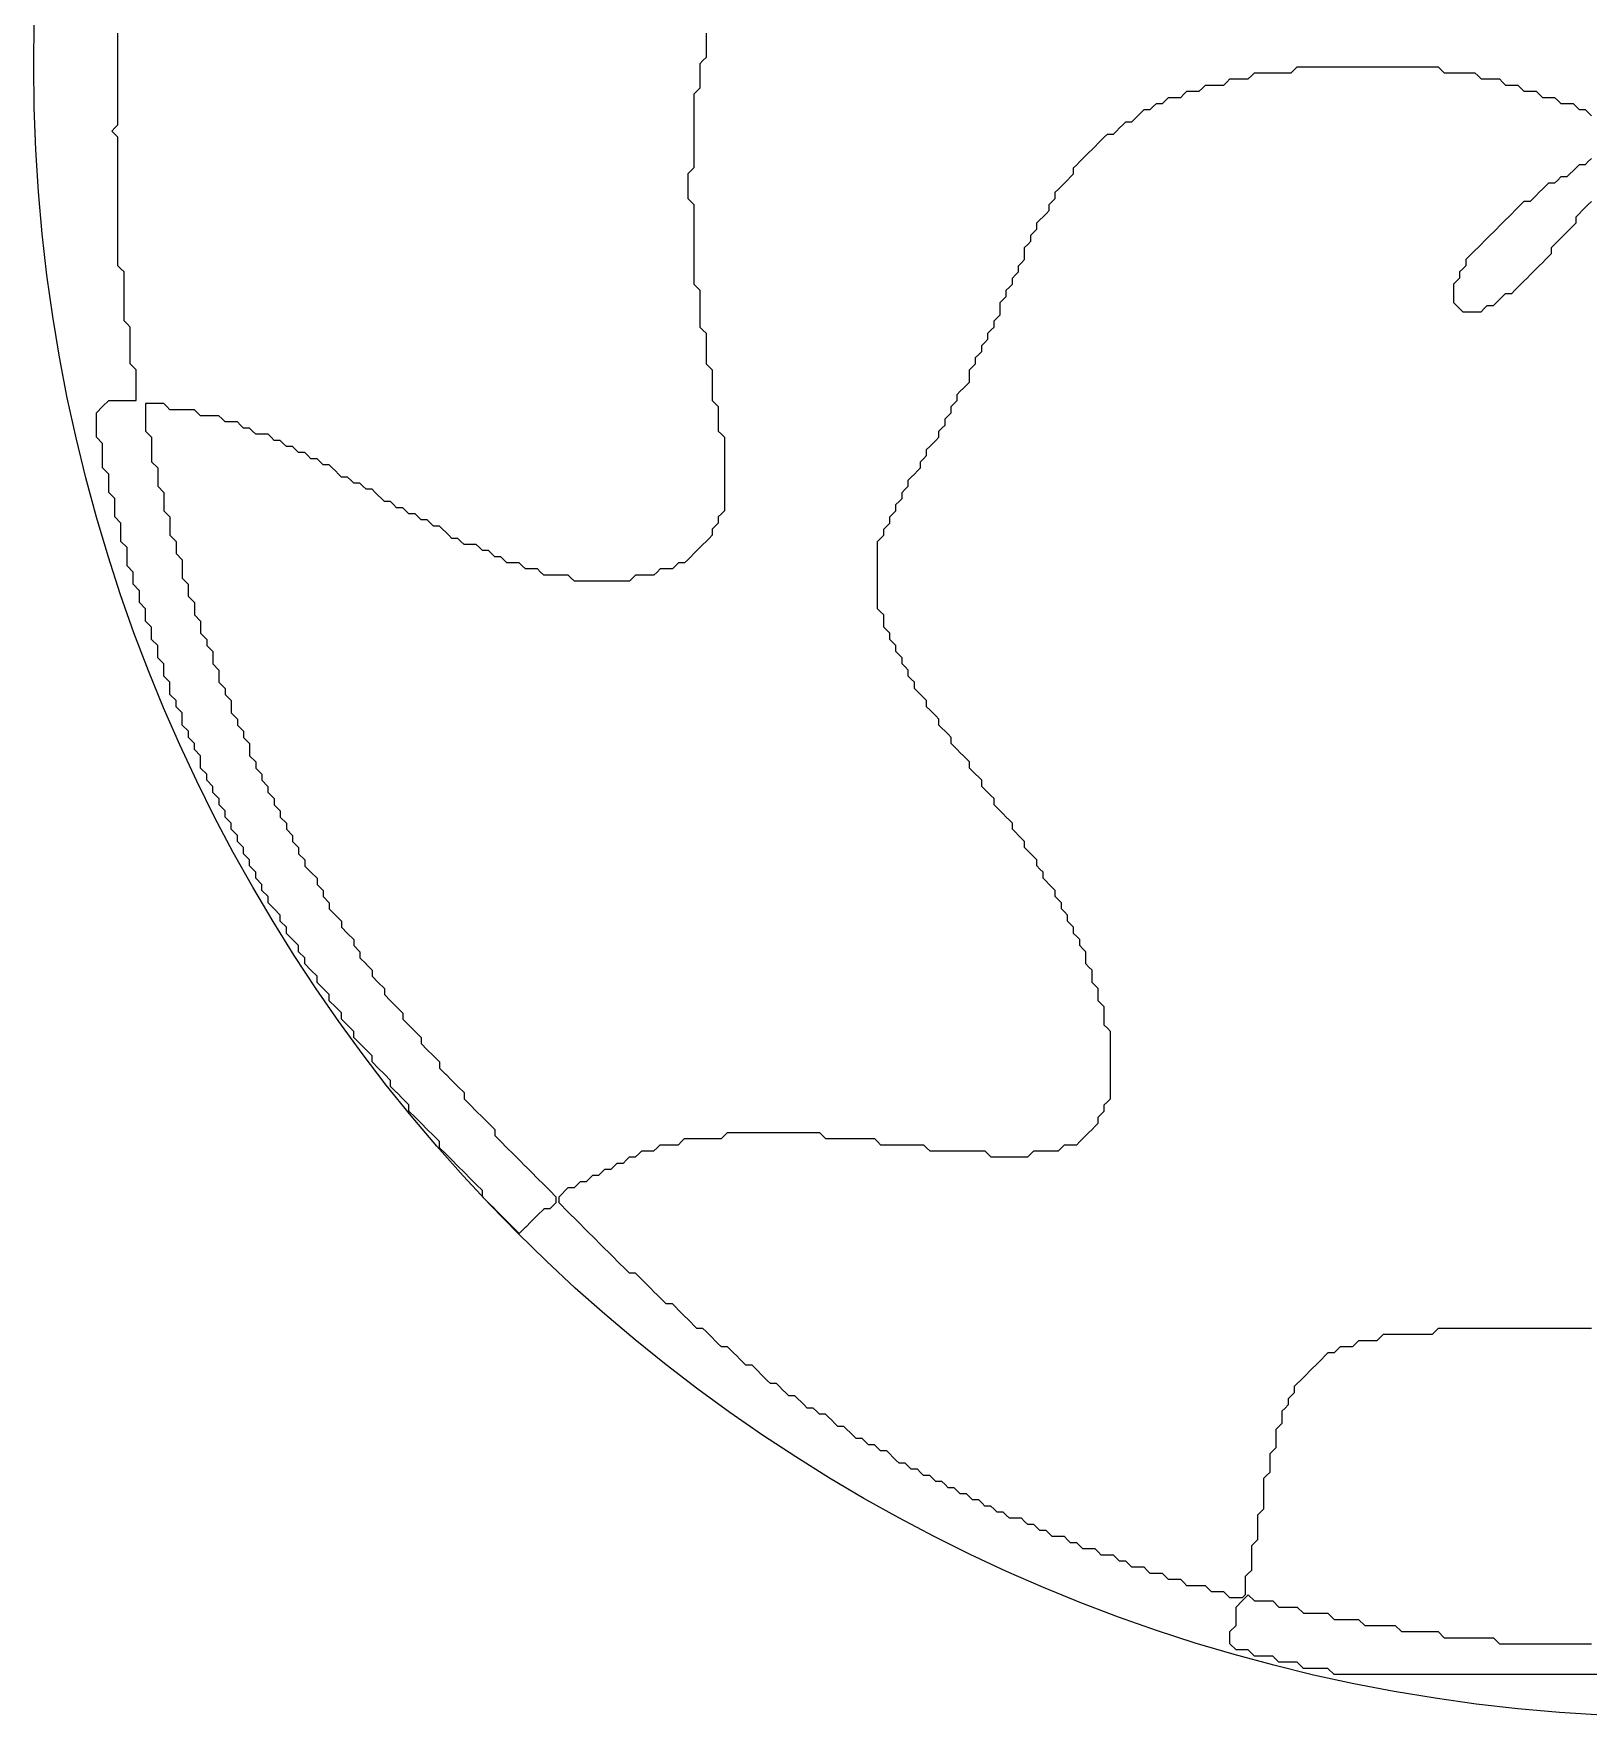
# Model space of a CAD drawing. Header units: metres. Extents: x -50 to 50, y -50 to 50.
# Drawn here: x -50 to -3, y -50 to 0.9 of the extents above; entities that cross this region are included whole.
import ezdxf

# ---------------------------------------------------------------- set-up
doc = ezdxf.new("R2010")
doc.units = ezdxf.units.M

msp = doc.modelspace()

# ---------------------------------------------------------------- linework, layer by layer
at = {"color": 5}
for points in [[(-29.664, 0.958), (-29.664, 0.773), (-29.664, 0.587), (-29.664, 0.402), (-29.664, 0.217), (-29.757, 0.124), (-29.849, 0.031), (-29.849, -0.154), (-29.849, -0.339), (-29.849, -0.525), (-29.849, -0.71), (-29.942, -0.802), (-30.035, -0.895), (-30.035, -1.08), (-30.035, -1.266), (-30.035, -1.451), (-30.035, -1.636), (-30.035, -1.822), (-30.035, -2.007), (-30.035, -2.192), (-30.035, -2.378), (-30.035, -2.563), (-30.035, -2.748), (-30.035, -2.933), (-30.035, -3.119), (-30.127, -3.211), (-30.22, -3.304), (-30.22, -3.489), (-30.22, -3.675), (-30.22, -3.86), (-30.22, -4.045), (-30.127, -4.138), (-30.035, -4.231), (-30.035, -4.416), (-30.035, -4.601), (-30.035, -4.787), (-30.035, -4.972), (-30.035, -5.157), (-30.035, -5.342), (-30.035, -5.528), (-30.035, -5.713), (-30.035, -5.898), (-30.035, -6.084), (-30.035, -6.269), (-30.035, -6.454), (-30.035, -6.64), (-29.942, -6.732), (-29.849, -6.825), (-29.849, -7.01), (-29.849, -7.195), (-29.849, -7.381), (-29.849, -7.566), (-29.849, -7.751), (-29.849, -7.937), (-29.757, -8.029), (-29.664, -8.122), (-29.664, -8.307), (-29.664, -8.493), (-29.664, -8.678), (-29.664, -8.863), (-29.664, -9.049), (-29.571, -9.141), (-29.479, -9.234), (-29.479, -9.419), (-29.479, -9.604), (-29.479, -9.79), (-29.479, -9.975), (-29.479, -10.16), (-29.386, -10.253), (-29.293, -10.346), (-29.293, -10.531), (-29.293, -10.716), (-29.293, -10.902), (-29.293, -11.087), (-29.201, -11.18), (-29.108, -11.272), (-29.108, -11.457), (-29.108, -11.643), (-29.108, -11.828), (-29.108, -12.013), (-29.108, -12.199), (-29.108, -12.384), (-29.108, -12.569), (-29.108, -12.755), (-29.108, -12.94), (-29.108, -13.125), (-29.108, -13.311), (-29.108, -13.496), (-29.201, -13.588), (-29.293, -13.681), (-29.293, -13.866), (-29.386, -13.959), (-29.479, -14.052), (-29.479, -14.237), (-29.571, -14.33), (-29.664, -14.422), (-29.757, -14.515), (-29.849, -14.608), (-29.942, -14.7), (-30.035, -14.793), (-30.127, -14.886), (-30.22, -14.978), (-30.313, -15.071), (-30.498, -15.071), (-30.59, -15.164), (-30.683, -15.256), (-30.868, -15.256), (-31.054, -15.256), (-31.146, -15.349), (-31.239, -15.442), (-31.424, -15.442), (-31.61, -15.442), (-31.795, -15.442), (-31.888, -15.534), (-31.98, -15.627), (-32.166, -15.627), (-32.351, -15.627), (-32.536, -15.627), (-32.721, -15.627), (-32.907, -15.627), (-33.092, -15.627), (-33.277, -15.627), (-33.463, -15.627), (-33.648, -15.627), (-33.741, -15.534), (-33.833, -15.442), (-34.019, -15.442), (-34.204, -15.442), (-34.389, -15.442), (-34.575, -15.442), (-34.667, -15.349), (-34.76, -15.256), (-34.945, -15.256), (-35.13, -15.256), (-35.223, -15.164), (-35.316, -15.071), (-35.501, -15.071), (-35.686, -15.071), (-35.779, -14.978), (-35.872, -14.886), (-36.057, -14.886), (-36.15, -14.793), (-36.242, -14.7), (-36.428, -14.7), (-36.52, -14.608), (-36.613, -14.515), (-36.798, -14.515), (-36.983, -14.515), (-37.076, -14.422), (-37.169, -14.33), (-37.354, -14.33), (-37.447, -14.237), (-37.539, -14.144), (-37.632, -14.052), (-37.725, -13.959), (-37.91, -13.959), (-38.003, -13.866), (-38.095, -13.774), (-38.281, -13.774), (-38.373, -13.681), (-38.466, -13.588), (-38.651, -13.588), (-38.744, -13.496), (-38.837, -13.403), (-39.022, -13.403), (-39.114, -13.311), (-39.207, -13.218), (-39.392, -13.218), (-39.485, -13.125), (-39.578, -13.033), (-39.67, -12.94), (-39.763, -12.847), (-39.948, -12.847), (-40.041, -12.755), (-40.134, -12.662), (-40.319, -12.662), (-40.412, -12.569), (-40.504, -12.477), (-40.69, -12.477), (-40.782, -12.384), (-40.875, -12.291), (-40.968, -12.199), (-41.06, -12.106), (-41.245, -12.106), (-41.338, -12.013), (-41.431, -11.921), (-41.616, -11.921), (-41.709, -11.828), (-41.801, -11.735), (-41.987, -11.735), (-42.079, -11.643), (-42.172, -11.55), (-42.357, -11.55), (-42.45, -11.457), (-42.543, -11.365), (-42.728, -11.365), (-42.821, -11.272), (-42.913, -11.18), (-43.099, -11.18), (-43.284, -11.18), (-43.377, -11.087), (-43.469, -10.994), (-43.654, -10.994), (-43.747, -10.902), (-43.84, -10.809), (-44.025, -10.809), (-44.21, -10.809), (-44.303, -10.716), (-44.396, -10.624), (-44.581, -10.624), (-44.766, -10.624), (-44.952, -10.624), (-45.044, -10.531), (-45.137, -10.438), (-45.322, -10.438), (-45.508, -10.438), (-45.693, -10.438), (-45.878, -10.438), (-45.971, -10.346), (-46.063, -10.253), (-46.249, -10.253), (-46.434, -10.253), (-46.619, -10.253), (-46.62, -10.346), (-46.62, -10.531), (-46.62, -10.716), (-46.62, -10.902), (-46.62, -11.087), (-46.619, -11.087), (-46.434, -11.272), (-46.434, -11.457), (-46.434, -11.643), (-46.434, -11.828), (-46.434, -12.013), (-46.434, -12.014), (-46.249, -12.199), (-46.249, -12.384), (-46.249, -12.569), (-46.249, -12.755), (-46.249, -12.755), (-46.064, -12.94), (-46.064, -13.125), (-46.064, -13.311), (-46.064, -13.496), (-46.063, -13.496), (-45.878, -13.681), (-45.878, -13.866), (-45.878, -14.052), (-45.878, -14.237), (-45.878, -14.237), (-45.693, -14.422), (-45.693, -14.608), (-45.693, -14.793), (-45.693, -14.793), (-45.508, -14.978), (-45.508, -15.164), (-45.508, -15.349), (-45.508, -15.534), (-45.508, -15.535), (-45.323, -15.719), (-45.323, -15.905), (-45.323, -16.09), (-45.322, -16.09), (-45.137, -16.275), (-45.137, -16.461), (-45.137, -16.646), (-45.137, -16.646), (-44.952, -16.831), (-44.952, -17.017), (-44.952, -17.202), (-44.952, -17.202), (-44.767, -17.387), (-44.767, -17.573), (-44.766, -17.573), (-44.581, -17.758), (-44.581, -17.943), (-44.581, -18.128), (-44.581, -18.129), (-44.396, -18.314), (-44.396, -18.499), (-44.396, -18.684), (-44.396, -18.685), (-44.211, -18.87), (-44.211, -19.055), (-44.21, -19.055), (-44.025, -19.24), (-44.025, -19.426), (-44.025, -19.611), (-44.025, -19.611), (-43.84, -19.796), (-43.84, -19.981), (-43.84, -19.982), (-43.655, -20.167), (-43.655, -20.352), (-43.654, -20.352), (-43.47, -20.537), (-43.47, -20.723), (-43.47, -20.908), (-43.469, -20.908), (-43.284, -21.093), (-43.284, -21.279), (-43.284, -21.279), (-43.099, -21.464), (-43.099, -21.649), (-43.099, -21.65), (-42.914, -21.835), (-42.914, -22.02), (-42.913, -22.02), (-42.728, -22.205), (-42.728, -22.39), (-42.728, -22.391), (-42.543, -22.576), (-42.543, -22.761), (-42.543, -22.761), (-42.358, -22.946), (-42.358, -23.132), (-42.357, -23.132), (-42.172, -23.317), (-42.172, -23.502), (-42.172, -23.503), (-41.987, -23.688), (-41.987, -23.873), (-41.987, -23.873), (-41.802, -24.058), (-41.802, -24.243), (-41.801, -24.244), (-41.616, -24.429), (-41.616, -24.429), (-41.431, -24.614), (-41.431, -24.799), (-41.431, -24.8), (-41.246, -24.985), (-41.246, -25.17), (-41.245, -25.17), (-41.061, -25.355), (-41.061, -25.541), (-41.06, -25.541), (-40.875, -25.726), (-40.875, -25.726), (-40.69, -25.911), (-40.69, -26.097), (-40.69, -26.097), (-40.505, -26.282), (-40.504, -26.282), (-40.319, -26.467), (-40.319, -26.652), (-40.319, -26.653), (-40.134, -26.838), (-40.134, -27.023), (-40.134, -27.023), (-39.949, -27.208), (-39.948, -27.209), (-39.763, -27.394), (-39.763, -27.579), (-39.763, -27.579), (-39.578, -27.764), (-39.578, -27.765), (-39.393, -27.95), (-39.393, -28.135), (-39.392, -28.135), (-39.208, -28.32), (-39.207, -28.321), (-39.022, -28.505), (-39.022, -28.506), (-38.837, -28.691), (-38.837, -28.876), (-38.837, -28.876), (-38.652, -29.061), (-38.651, -29.062), (-38.466, -29.247), (-38.466, -29.247), (-38.281, -29.432), (-38.281, -29.617), (-38.281, -29.618), (-38.096, -29.803), (-38.095, -29.803), (-37.91, -29.988), (-37.91, -29.988), (-37.725, -30.173), (-37.725, -30.359), (-37.725, -30.359), (-37.54, -30.544), (-37.539, -30.544), (-37.354, -30.729), (-37.354, -30.73), (-37.169, -30.914), (-37.169, -30.915), (-36.984, -31.1), (-36.984, -31.285), (-36.983, -31.285), (-36.799, -31.47), (-36.798, -31.471), (-36.613, -31.656), (-36.613, -31.656), (-36.428, -31.841), (-36.428, -31.841), (-36.243, -32.026), (-36.242, -32.027), (-36.057, -32.212), (-36.057, -32.397), (-36.057, -32.397), (-35.872, -32.582), (-35.872, -32.583), (-35.687, -32.767), (-35.686, -32.768), (-35.501, -32.953), (-35.501, -32.953), (-35.316, -33.138), (-35.316, -33.138), (-35.131, -33.323), (-35.13, -33.324), (-34.946, -33.509), (-34.945, -33.509), (-34.76, -33.694), (-34.76, -33.694), (-34.575, -33.879), (-34.575, -33.88), (-34.39, -34.065), (-34.389, -34.065), (-34.204, -34.25), (-34.204, -34.435), (-34.389, -34.62), (-34.575, -34.62), (-34.575, -34.621), (-34.76, -34.805), (-34.76, -34.806), (-34.945, -34.991), (-34.946, -34.991), (-35.13, -35.176), (-35.131, -35.176), (-35.316, -35.361), (-35.501, -35.176), (-35.501, -35.176), (-35.686, -34.991), (-35.686, -34.991), (-35.871, -34.806), (-35.872, -34.805), (-36.057, -34.621), (-36.057, -34.62), (-36.242, -34.435), (-36.242, -34.435), (-36.427, -34.25), (-36.427, -34.065), (-36.428, -34.064), (-36.613, -33.879), (-36.613, -33.879), (-36.798, -33.694), (-36.798, -33.694), (-36.983, -33.509), (-36.983, -33.508), (-37.168, -33.323), (-37.169, -33.323), (-37.354, -33.138), (-37.354, -33.138), (-37.539, -32.953), (-37.539, -32.952), (-37.724, -32.767), (-37.724, -32.582), (-37.725, -32.582), (-37.91, -32.397), (-37.91, -32.397), (-38.095, -32.212), (-38.095, -32.211), (-38.28, -32.026), (-38.281, -32.026), (-38.466, -31.841), (-38.466, -31.841), (-38.651, -31.656), (-38.651, -31.47), (-38.651, -31.47), (-38.836, -31.285), (-38.837, -31.285), (-39.021, -31.1), (-39.022, -31.099), (-39.207, -30.914), (-39.207, -30.729), (-39.207, -30.729), (-39.392, -30.544), (-39.392, -30.543), (-39.577, -30.359), (-39.578, -30.358), (-39.763, -30.173), (-39.763, -29.988), (-39.763, -29.988), (-39.948, -29.803), (-39.948, -29.802), (-40.133, -29.617), (-40.134, -29.617), (-40.319, -29.432), (-40.319, -29.247), (-40.319, -29.246), (-40.504, -29.061), (-40.504, -29.061), (-40.689, -28.876), (-40.689, -28.691), (-40.69, -28.69), (-40.875, -28.505), (-40.875, -28.505), (-41.06, -28.32), (-41.06, -28.135), (-41.06, -28.135), (-41.245, -27.95), (-41.245, -27.949), (-41.43, -27.764), (-41.43, -27.579), (-41.431, -27.579), (-41.616, -27.394), (-41.616, -27.393), (-41.801, -27.208), (-41.801, -27.023), (-41.801, -27.023), (-41.986, -26.838), (-41.986, -26.652), (-41.987, -26.652), (-42.172, -26.467), (-42.172, -26.467), (-42.357, -26.282), (-42.357, -26.097), (-42.357, -26.096), (-42.542, -25.911), (-42.542, -25.726), (-42.543, -25.726), (-42.728, -25.541), (-42.728, -25.54), (-42.913, -25.355), (-42.913, -25.17), (-42.913, -25.17), (-43.098, -24.985), (-43.098, -24.799), (-43.099, -24.799), (-43.283, -24.614), (-43.283, -24.429), (-43.284, -24.428), (-43.469, -24.243), (-43.469, -24.058), (-43.469, -24.058), (-43.654, -23.873), (-43.654, -23.688), (-43.654, -23.687), (-43.839, -23.502), (-43.839, -23.317), (-43.84, -23.317), (-44.025, -23.132), (-44.025, -22.946), (-44.025, -22.946), (-44.21, -22.761), (-44.21, -22.576), (-44.21, -22.575), (-44.395, -22.39), (-44.395, -22.205), (-44.396, -22.205), (-44.581, -22.02), (-44.581, -21.835), (-44.581, -21.834), (-44.766, -21.649), (-44.766, -21.464), (-44.766, -21.464), (-44.951, -21.279), (-44.951, -21.093), (-44.951, -20.908), (-44.952, -20.908), (-45.137, -20.723), (-45.137, -20.537), (-45.137, -20.537), (-45.322, -20.352), (-45.322, -20.167), (-45.322, -20.166), (-45.507, -19.981), (-45.507, -19.796), (-45.507, -19.611), (-45.508, -19.611), (-45.692, -19.426), (-45.692, -19.24), (-45.693, -19.24), (-45.878, -19.055), (-45.878, -18.87), (-45.878, -18.684), (-45.878, -18.684), (-46.063, -18.499), (-46.063, -18.314), (-46.063, -18.128), (-46.063, -18.128), (-46.248, -17.943), (-46.248, -17.758), (-46.248, -17.573), (-46.249, -17.572), (-46.434, -17.387), (-46.434, -17.202), (-46.434, -17.017), (-46.434, -17.016), (-46.619, -16.831), (-46.619, -16.646), (-46.619, -16.461), (-46.619, -16.46), (-46.804, -16.275), (-46.804, -16.09), (-46.804, -15.905), (-46.805, -15.904), (-46.99, -15.719), (-46.99, -15.534), (-46.99, -15.349), (-46.99, -15.349), (-47.175, -15.164), (-47.175, -14.978), (-47.175, -14.793), (-47.175, -14.608), (-47.175, -14.607), (-47.36, -14.422), (-47.36, -14.237), (-47.36, -14.052), (-47.36, -13.866), (-47.361, -13.866), (-47.545, -13.681), (-47.545, -13.496), (-47.545, -13.311), (-47.545, -13.125), (-47.546, -13.125), (-47.731, -12.94), (-47.731, -12.755), (-47.731, -12.569), (-47.731, -12.384), (-47.731, -12.384), (-47.916, -12.199), (-47.916, -12.013), (-47.916, -11.828), (-47.916, -11.643), (-47.916, -11.457), (-47.916, -11.457), (-48.101, -11.272), (-48.101, -11.087), (-48.101, -10.902), (-48.101, -10.716), (-48.101, -10.531), (-47.916, -10.346), (-47.916, -10.346), (-47.731, -10.161), (-47.546, -10.161), (-47.361, -10.161), (-47.175, -10.161), (-46.99, -10.161), (-46.897, -10.16), (-46.897, -9.975), (-46.897, -9.79), (-46.897, -9.604), (-46.897, -9.419), (-46.897, -9.234), (-46.99, -9.141), (-47.083, -9.049), (-47.083, -8.863), (-47.083, -8.678), (-47.083, -8.493), (-47.083, -8.307), (-47.083, -8.122), (-47.083, -7.937), (-47.175, -7.844), (-47.268, -7.751), (-47.268, -7.566), (-47.268, -7.381), (-47.268, -7.195), (-47.268, -7.01), (-47.268, -6.825), (-47.268, -6.64), (-47.268, -6.454), (-47.268, -6.269), (-47.361, -6.176), (-47.453, -6.084), (-47.453, -5.898), (-47.453, -5.713), (-47.453, -5.528), (-47.453, -5.342), (-47.453, -5.157), (-47.453, -4.972), (-47.453, -4.787), (-47.453, -4.601), (-47.453, -4.416), (-47.453, -4.231), (-47.453, -4.045), (-47.453, -3.86), (-47.453, -3.675), (-47.453, -3.489), (-47.453, -3.304), (-47.453, -3.119), (-47.453, -2.933), (-47.453, -2.748), (-47.453, -2.563), (-47.453, -2.378), (-47.453, -2.192), (-47.546, -2.1), (-47.639, -2.007), (-47.546, -1.914), (-47.453, -1.822), (-47.453, -1.636), (-47.453, -1.451), (-47.453, -1.266), (-47.453, -1.08), (-47.453, -0.895), (-47.453, -0.71), (-47.453, -0.525), (-47.453, -0.339), (-47.453, -0.154), (-47.453, 0.031), (-47.453, 0.217), (-47.453, 0.402), (-47.453, 0.587), (-47.453, 0.773), (-47.453, 0.958)], [(-2.887, -38.234), (-3.073, -38.234), (-3.258, -38.234), (-3.443, -38.234), (-3.629, -38.234), (-3.814, -38.234), (-3.999, -38.234), (-4.185, -38.234), (-4.37, -38.234), (-4.555, -38.234), (-4.741, -38.234), (-4.926, -38.234), (-5.111, -38.234), (-5.296, -38.234), (-5.482, -38.234), (-5.667, -38.234), (-5.852, -38.234), (-6.038, -38.234), (-6.223, -38.234), (-6.408, -38.234), (-6.594, -38.234), (-6.779, -38.234), (-6.964, -38.234), (-7.149, -38.234), (-7.335, -38.234), (-7.52, -38.234), (-7.613, -38.327), (-7.705, -38.419), (-7.891, -38.419), (-8.076, -38.419), (-8.261, -38.419), (-8.447, -38.419), (-8.632, -38.419), (-8.817, -38.419), (-9.003, -38.419), (-9.188, -38.419), (-9.28, -38.512), (-9.373, -38.605), (-9.558, -38.605), (-9.744, -38.605), (-9.929, -38.605), (-10.022, -38.697), (-10.114, -38.79), (-10.3, -38.79), (-10.485, -38.79), (-10.578, -38.883), (-10.67, -38.975), (-10.856, -38.975), (-10.948, -39.068), (-11.041, -39.16), (-11.134, -39.253), (-11.226, -39.346), (-11.319, -39.438), (-11.411, -39.531), (-11.504, -39.624), (-11.597, -39.716), (-11.689, -39.809), (-11.782, -39.902), (-11.875, -39.994), (-11.875, -40.18), (-11.967, -40.272), (-12.06, -40.365), (-12.06, -40.55), (-12.153, -40.643), (-12.245, -40.736), (-12.245, -40.921), (-12.245, -41.106), (-12.338, -41.199), (-12.431, -41.291), (-12.431, -41.477), (-12.431, -41.662), (-12.431, -41.847), (-12.523, -41.94), (-12.616, -42.033), (-12.616, -42.218), (-12.616, -42.403), (-12.616, -42.589), (-12.709, -42.681), (-12.801, -42.774), (-12.801, -42.959), (-12.801, -43.145), (-12.801, -43.33), (-12.801, -43.515), (-12.801, -43.7), (-12.894, -43.793), (-12.987, -43.886), (-12.987, -44.071), (-12.987, -44.256), (-12.987, -44.442), (-12.987, -44.627), (-13.079, -44.72), (-13.172, -44.812), (-13.172, -44.998), (-13.172, -45.183), (-13.172, -45.368), (-13.172, -45.554), (-13.265, -45.646), (-13.357, -45.739), (-13.357, -45.924), (-13.357, -46.109), (-13.357, -46.295), (-13.45, -46.387), (-13.45, -46.387), (-13.635, -46.387), (-13.82, -46.387), (-13.913, -46.295), (-14.006, -46.202), (-14.191, -46.202), (-14.376, -46.202), (-14.469, -46.109), (-14.562, -46.017), (-14.747, -46.017), (-14.932, -46.017), (-15.118, -46.017), (-15.21, -45.924), (-15.303, -45.831), (-15.488, -45.831), (-15.673, -45.831), (-15.766, -45.739), (-15.859, -45.646), (-16.044, -45.646), (-16.229, -45.646), (-16.322, -45.554), (-16.415, -45.461), (-16.6, -45.461), (-16.785, -45.461), (-16.878, -45.368), (-16.971, -45.276), (-17.156, -45.276), (-17.249, -45.183), (-17.341, -45.09), (-17.527, -45.09), (-17.712, -45.09), (-17.804, -44.998), (-17.897, -44.905), (-18.082, -44.905), (-18.268, -44.905), (-18.36, -44.812), (-18.453, -44.72), (-18.638, -44.72), (-18.731, -44.627), (-18.824, -44.534), (-19.009, -44.534), (-19.194, -44.534), (-19.287, -44.442), (-19.38, -44.349), (-19.565, -44.349), (-19.658, -44.256), (-19.75, -44.164), (-19.935, -44.164), (-20.028, -44.071), (-20.121, -43.978), (-20.306, -43.978), (-20.491, -43.978), (-20.584, -43.886), (-20.677, -43.793), (-20.862, -43.793), (-20.955, -43.7), (-21.047, -43.608), (-21.233, -43.608), (-21.325, -43.515), (-21.418, -43.422), (-21.603, -43.422), (-21.696, -43.33), (-21.789, -43.237), (-21.974, -43.237), (-22.066, -43.145), (-22.159, -43.052), (-22.344, -43.052), (-22.437, -42.959), (-22.53, -42.867), (-22.715, -42.867), (-22.808, -42.774), (-22.9, -42.681), (-23.086, -42.681), (-23.178, -42.589), (-23.271, -42.496), (-23.456, -42.496), (-23.549, -42.403), (-23.642, -42.311), (-23.827, -42.311), (-23.92, -42.218), (-24.012, -42.125), (-24.105, -42.033), (-24.197, -41.94), (-24.383, -41.94), (-24.475, -41.847), (-24.568, -41.755), (-24.753, -41.755), (-24.846, -41.662), (-24.939, -41.569), (-25.124, -41.569), (-25.217, -41.477), (-25.309, -41.384), (-25.402, -41.291), (-25.495, -41.199), (-25.68, -41.199), (-25.773, -41.106), (-25.865, -41.014), (-25.958, -40.921), (-26.051, -40.828), (-26.236, -40.828), (-26.328, -40.736), (-26.421, -40.643), (-26.606, -40.643), (-26.699, -40.55), (-26.792, -40.458), (-26.884, -40.365), (-26.977, -40.272), (-27.162, -40.272), (-27.255, -40.18), (-27.348, -40.087), (-27.44, -39.994), (-27.533, -39.902), (-27.718, -39.902), (-27.811, -39.809), (-27.904, -39.716), (-27.996, -39.624), (-28.089, -39.531), (-28.182, -39.438), (-28.274, -39.346), (-28.459, -39.346), (-28.552, -39.253), (-28.645, -39.16), (-28.737, -39.068), (-28.83, -38.975), (-28.923, -38.883), (-29.015, -38.79), (-29.201, -38.79), (-29.293, -38.697), (-29.386, -38.605), (-29.479, -38.512), (-29.571, -38.419), (-29.664, -38.327), (-29.757, -38.234), (-29.942, -38.234), (-30.035, -38.141), (-30.127, -38.049), (-30.22, -37.956), (-30.313, -37.863), (-30.405, -37.771), (-30.498, -37.678), (-30.59, -37.585), (-30.683, -37.493), (-30.868, -37.493), (-30.961, -37.4), (-31.054, -37.307), (-31.146, -37.215), (-31.239, -37.122), (-31.332, -37.029), (-31.424, -36.937), (-31.517, -36.844), (-31.61, -36.752), (-31.702, -36.659), (-31.795, -36.566), (-31.98, -36.566), (-32.073, -36.474), (-32.166, -36.381), (-32.258, -36.288), (-32.351, -36.196), (-32.444, -36.103), (-32.536, -36.01), (-32.629, -35.918), (-32.721, -35.825), (-32.814, -35.732), (-32.907, -35.64), (-32.999, -35.547), (-33.092, -35.454), (-33.185, -35.362), (-33.277, -35.269), (-33.37, -35.176), (-33.463, -35.084), (-33.555, -34.991), (-33.648, -34.898), (-33.741, -34.806), (-33.833, -34.713), (-33.926, -34.621), (-34.019, -34.528), (-34.111, -34.435), (-34.111, -34.25), (-34.019, -34.157), (-33.926, -34.065), (-33.833, -33.972), (-33.648, -33.972), (-33.555, -33.879), (-33.463, -33.787), (-33.277, -33.787), (-33.185, -33.694), (-33.092, -33.601), (-32.907, -33.601), (-32.814, -33.509), (-32.721, -33.416), (-32.536, -33.416), (-32.444, -33.323), (-32.351, -33.231), (-32.166, -33.231), (-32.073, -33.138), (-31.98, -33.045), (-31.795, -33.045), (-31.702, -32.953), (-31.61, -32.86), (-31.424, -32.86), (-31.239, -32.86), (-31.146, -32.767), (-31.054, -32.675), (-30.868, -32.675), (-30.683, -32.675), (-30.498, -32.675), (-30.405, -32.582), (-30.313, -32.49), (-30.127, -32.49), (-29.942, -32.49), (-29.757, -32.49), (-29.571, -32.49), (-29.386, -32.49), (-29.201, -32.49), (-29.108, -32.397), (-29.015, -32.304), (-28.83, -32.304), (-28.645, -32.304), (-28.459, -32.304), (-28.274, -32.304), (-28.089, -32.304), (-27.904, -32.304), (-27.718, -32.304), (-27.533, -32.304), (-27.348, -32.304), (-27.162, -32.304), (-26.977, -32.304), (-26.792, -32.304), (-26.606, -32.304), (-26.421, -32.304), (-26.236, -32.304), (-26.143, -32.397), (-26.051, -32.49), (-25.865, -32.49), (-25.68, -32.49), (-25.495, -32.49), (-25.309, -32.49), (-25.124, -32.49), (-24.939, -32.49), (-24.753, -32.49), (-24.568, -32.49), (-24.475, -32.582), (-24.383, -32.675), (-24.197, -32.675), (-24.012, -32.675), (-23.827, -32.675), (-23.642, -32.675), (-23.456, -32.675), (-23.271, -32.675), (-23.086, -32.675), (-22.993, -32.767), (-22.9, -32.86), (-22.715, -32.86), (-22.53, -32.86), (-22.344, -32.86), (-22.159, -32.86), (-21.974, -32.86), (-21.789, -32.86), (-21.603, -32.86), (-21.418, -32.86), (-21.233, -32.86), (-21.14, -32.953), (-21.047, -33.045), (-20.862, -33.045), (-20.677, -33.045), (-20.491, -33.045), (-20.306, -33.045), (-20.121, -33.045), (-19.935, -33.045), (-19.843, -32.953), (-19.75, -32.86), (-19.565, -32.86), (-19.38, -32.86), (-19.194, -32.86), (-19.009, -32.86), (-18.916, -32.767), (-18.824, -32.675), (-18.638, -32.675), (-18.453, -32.675), (-18.36, -32.582), (-18.268, -32.49), (-18.175, -32.397), (-18.082, -32.304), (-17.99, -32.212), (-17.897, -32.119), (-17.804, -32.026), (-17.804, -31.841), (-17.712, -31.748), (-17.619, -31.656), (-17.619, -31.47), (-17.527, -31.378), (-17.434, -31.285), (-17.434, -31.1), (-17.434, -30.914), (-17.434, -30.729), (-17.434, -30.544), (-17.434, -30.359), (-17.434, -30.173), (-17.434, -29.988), (-17.434, -29.803), (-17.434, -29.617), (-17.434, -29.432), (-17.434, -29.247), (-17.527, -29.154), (-17.619, -29.061), (-17.619, -28.876), (-17.619, -28.691), (-17.619, -28.505), (-17.712, -28.413), (-17.804, -28.32), (-17.804, -28.135), (-17.804, -27.95), (-17.897, -27.857), (-17.99, -27.764), (-17.99, -27.579), (-17.99, -27.394), (-18.082, -27.301), (-18.175, -27.208), (-18.175, -27.023), (-18.175, -26.838), (-18.268, -26.745), (-18.36, -26.652), (-18.36, -26.467), (-18.453, -26.374), (-18.546, -26.282), (-18.546, -26.097), (-18.638, -26.004), (-18.731, -25.911), (-18.731, -25.726), (-18.824, -25.633), (-18.916, -25.541), (-18.916, -25.355), (-19.009, -25.263), (-19.102, -25.17), (-19.102, -24.985), (-19.194, -24.892), (-19.287, -24.799), (-19.38, -24.707), (-19.472, -24.614), (-19.472, -24.429), (-19.565, -24.336), (-19.658, -24.243), (-19.658, -24.058), (-19.75, -23.966), (-19.843, -23.873), (-19.935, -23.78), (-20.028, -23.688), (-20.028, -23.502), (-20.121, -23.41), (-20.213, -23.317), (-20.306, -23.224), (-20.399, -23.132), (-20.399, -22.946), (-20.491, -22.854), (-20.584, -22.761), (-20.677, -22.668), (-20.769, -22.576), (-20.862, -22.483), (-20.955, -22.39), (-20.955, -22.205), (-21.047, -22.112), (-21.14, -22.02), (-21.233, -21.927), (-21.325, -21.835), (-21.325, -21.649), (-21.418, -21.557), (-21.511, -21.464), (-21.603, -21.371), (-21.696, -21.279), (-21.696, -21.093), (-21.789, -21.001), (-21.881, -20.908), (-21.974, -20.815), (-22.066, -20.723), (-22.159, -20.63), (-22.252, -20.537), (-22.252, -20.352), (-22.344, -20.259), (-22.437, -20.167), (-22.53, -20.074), (-22.622, -19.981), (-22.622, -19.796), (-22.715, -19.704), (-22.808, -19.611), (-22.9, -19.518), (-22.993, -19.426), (-22.993, -19.24), (-23.086, -19.148), (-23.178, -19.055), (-23.271, -18.962), (-23.364, -18.87), (-23.364, -18.684), (-23.456, -18.592), (-23.549, -18.499), (-23.549, -18.314), (-23.642, -18.221), (-23.734, -18.128), (-23.734, -17.943), (-23.827, -17.85), (-23.92, -17.758), (-23.92, -17.573), (-24.012, -17.48), (-24.105, -17.387), (-24.105, -17.202), (-24.197, -17.109), (-24.29, -17.017), (-24.29, -16.831), (-24.29, -16.646), (-24.383, -16.553), (-24.475, -16.461), (-24.475, -16.275), (-24.475, -16.09), (-24.475, -15.905), (-24.475, -15.719), (-24.475, -15.534), (-24.475, -15.349), (-24.475, -15.164), (-24.475, -14.978), (-24.475, -14.793), (-24.475, -14.608), (-24.475, -14.422), (-24.383, -14.33), (-24.29, -14.237), (-24.29, -14.052), (-24.197, -13.959), (-24.105, -13.866), (-24.105, -13.681), (-24.012, -13.588), (-23.92, -13.496), (-23.92, -13.311), (-23.827, -13.218), (-23.734, -13.125), (-23.734, -12.94), (-23.642, -12.847), (-23.549, -12.755), (-23.549, -12.569), (-23.456, -12.477), (-23.364, -12.384), (-23.271, -12.291), (-23.178, -12.199), (-23.178, -12.013), (-23.086, -11.921), (-22.993, -11.828), (-22.993, -11.643), (-22.9, -11.55), (-22.808, -11.457), (-22.715, -11.365), (-22.622, -11.272), (-22.622, -11.087), (-22.53, -10.994), (-22.437, -10.902), (-22.437, -10.716), (-22.344, -10.624), (-22.252, -10.531), (-22.252, -10.346), (-22.159, -10.253), (-22.066, -10.16), (-22.066, -9.975), (-21.974, -9.882), (-21.881, -9.79), (-21.789, -9.697), (-21.696, -9.604), (-21.696, -9.419), (-21.696, -9.234), (-21.603, -9.141), (-21.511, -9.049), (-21.511, -8.863), (-21.418, -8.771), (-21.325, -8.678), (-21.325, -8.493), (-21.233, -8.4), (-21.14, -8.307), (-21.14, -8.122), (-21.047, -8.029), (-20.955, -7.937), (-20.955, -7.751), (-20.862, -7.659), (-20.769, -7.566), (-20.769, -7.381), (-20.769, -7.195), (-20.677, -7.103), (-20.584, -7.01), (-20.584, -6.825), (-20.491, -6.732), (-20.399, -6.64), (-20.399, -6.454), (-20.306, -6.362), (-20.213, -6.269), (-20.213, -6.084), (-20.121, -5.991), (-20.028, -5.898), (-20.028, -5.713), (-20.028, -5.528), (-19.935, -5.435), (-19.843, -5.342), (-19.843, -5.157), (-19.75, -5.064), (-19.658, -4.972), (-19.658, -4.787), (-19.565, -4.694), (-19.472, -4.601), (-19.38, -4.509), (-19.287, -4.416), (-19.287, -4.231), (-19.194, -4.138), (-19.102, -4.045), (-19.102, -3.86), (-19.009, -3.767), (-18.916, -3.675), (-18.824, -3.582), (-18.731, -3.489), (-18.638, -3.397), (-18.546, -3.304), (-18.546, -3.119), (-18.453, -3.026), (-18.36, -2.933), (-18.268, -2.841), (-18.175, -2.748), (-18.082, -2.656), (-17.99, -2.563), (-17.897, -2.47), (-17.804, -2.378), (-17.712, -2.285), (-17.619, -2.192), (-17.527, -2.1), (-17.341, -2.1), (-17.249, -2.007), (-17.156, -1.914), (-17.063, -1.822), (-16.971, -1.729), (-16.785, -1.729), (-16.693, -1.636), (-16.6, -1.544), (-16.507, -1.451), (-16.415, -1.358), (-16.229, -1.358), (-16.137, -1.266), (-16.044, -1.173), (-15.859, -1.173), (-15.766, -1.08), (-15.673, -0.988), (-15.488, -0.988), (-15.303, -0.988), (-15.21, -0.895), (-15.118, -0.802), (-14.932, -0.802), (-14.747, -0.802), (-14.654, -0.71), (-14.562, -0.617), (-14.376, -0.617), (-14.191, -0.617), (-14.006, -0.617), (-13.913, -0.525), (-13.82, -0.432), (-13.635, -0.432), (-13.45, -0.432), (-13.265, -0.432), (-13.172, -0.339), (-13.079, -0.247), (-12.894, -0.247), (-12.709, -0.247), (-12.523, -0.247), (-12.338, -0.247), (-12.153, -0.247), (-11.967, -0.247), (-11.875, -0.154), (-11.782, -0.061), (-11.597, -0.061), (-11.411, -0.061), (-11.226, -0.061), (-11.041, -0.061), (-10.856, -0.061), (-10.67, -0.061), (-10.485, -0.061), (-10.3, -0.061), (-10.114, -0.061), (-9.929, -0.061), (-9.744, -0.061), (-9.558, -0.061), (-9.373, -0.061), (-9.188, -0.061), (-9.003, -0.061), (-8.817, -0.061), (-8.632, -0.061), (-8.447, -0.061), (-8.261, -0.061), (-8.076, -0.061), (-7.891, -0.061), (-7.705, -0.061), (-7.52, -0.061), (-7.427, -0.154), (-7.335, -0.247), (-7.149, -0.247), (-6.964, -0.247), (-6.779, -0.247), (-6.594, -0.247), (-6.408, -0.247), (-6.316, -0.339), (-6.223, -0.432), (-6.038, -0.432), (-5.852, -0.432), (-5.667, -0.432), (-5.574, -0.525), (-5.482, -0.617), (-5.296, -0.617), (-5.111, -0.617), (-5.018, -0.71), (-4.926, -0.802), (-4.741, -0.802), (-4.555, -0.802), (-4.463, -0.895), (-4.37, -0.988), (-4.185, -0.988), (-3.999, -0.988), (-3.907, -1.08), (-3.814, -1.173), (-3.629, -1.173), (-3.443, -1.173), (-3.351, -1.266), (-3.258, -1.358), (-3.073, -1.358), (-2.98, -1.451), (-2.887, -1.544)], [(-2.887, -2.841), (-2.98, -2.933), (-3.073, -3.026), (-3.258, -3.026), (-3.351, -3.119), (-3.443, -3.211), (-3.536, -3.304), (-3.629, -3.397), (-3.814, -3.397), (-3.907, -3.489), (-3.999, -3.582), (-4.185, -3.582), (-4.277, -3.675), (-4.37, -3.767), (-4.463, -3.86), (-4.555, -3.953), (-4.648, -4.045), (-4.741, -4.138), (-4.926, -4.138), (-5.018, -4.231), (-5.111, -4.323), (-5.204, -4.416), (-5.296, -4.509), (-5.389, -4.601), (-5.482, -4.694), (-5.574, -4.787), (-5.667, -4.879), (-5.76, -4.972), (-5.852, -5.064), (-5.945, -5.157), (-6.038, -5.25), (-6.13, -5.342), (-6.223, -5.435), (-6.316, -5.528), (-6.408, -5.62), (-6.501, -5.713), (-6.594, -5.806), (-6.686, -5.898), (-6.686, -6.084), (-6.779, -6.176), (-6.872, -6.269), (-6.872, -6.454), (-6.964, -6.547), (-7.057, -6.64), (-7.057, -6.825), (-7.057, -7.01), (-7.057, -7.195), (-6.964, -7.288), (-6.872, -7.381), (-6.779, -7.473), (-6.594, -7.473), (-6.408, -7.473), (-6.223, -7.473), (-6.13, -7.381), (-6.038, -7.288), (-5.852, -7.288), (-5.76, -7.195), (-5.667, -7.103), (-5.574, -7.01), (-5.482, -6.918), (-5.296, -6.918), (-5.204, -6.825), (-5.111, -6.732), (-5.018, -6.64), (-4.926, -6.547), (-4.833, -6.454), (-4.741, -6.362), (-4.648, -6.269), (-4.555, -6.176), (-4.463, -6.084), (-4.37, -5.991), (-4.277, -5.898), (-4.185, -5.806), (-4.092, -5.713), (-4.092, -5.528), (-3.999, -5.435), (-3.907, -5.342), (-3.814, -5.25), (-3.721, -5.157), (-3.629, -5.064), (-3.536, -4.972), (-3.443, -4.879), (-3.351, -4.787), (-3.351, -4.601), (-3.258, -4.509), (-3.165, -4.416), (-3.073, -4.323), (-2.98, -4.231), (-2.887, -4.138)], [(6.933, -48.704), (-9.929, -48.704), (-9.929, -48.703), (-10.114, -48.703), (-10.3, -48.703), (-10.485, -48.703), (-10.67, -48.703), (-10.855, -48.518), (-10.856, -48.518), (-11.041, -48.518), (-11.226, -48.518), (-11.411, -48.518), (-11.597, -48.518), (-11.782, -48.333), (-11.782, -48.333), (-11.967, -48.333), (-12.153, -48.333), (-12.338, -48.333), (-12.523, -48.148), (-12.523, -48.147), (-12.709, -48.147), (-12.894, -48.147), (-13.079, -48.147), (-13.264, -47.962), (-13.265, -47.962), (-13.45, -47.962), (-13.635, -47.962), (-13.82, -47.777), (-13.82, -47.592), (-13.82, -47.407), (-13.635, -47.222), (-13.635, -47.221), (-13.635, -47.036), (-13.635, -46.851), (-13.635, -46.665), (-13.45, -46.48), (-13.449, -46.48), (-13.265, -46.295), (-13.08, -46.48), (-13.079, -46.48), (-12.894, -46.48), (-12.709, -46.48), (-12.523, -46.48), (-12.338, -46.665), (-12.338, -46.666), (-12.153, -46.666), (-11.967, -46.666), (-11.782, -46.666), (-11.597, -46.851), (-11.597, -46.851), (-11.411, -46.851), (-11.226, -46.851), (-11.041, -46.851), (-10.856, -46.851), (-10.671, -47.036), (-10.67, -47.036), (-10.485, -47.036), (-10.3, -47.036), (-10.114, -47.036), (-9.929, -47.036), (-9.744, -47.221), (-9.744, -47.222), (-9.558, -47.222), (-9.373, -47.222), (-9.188, -47.222), (-9.003, -47.222), (-8.817, -47.222), (-8.632, -47.407), (-8.632, -47.407), (-8.447, -47.407), (-8.261, -47.407), (-8.076, -47.407), (-7.891, -47.407), (-7.705, -47.407), (-7.52, -47.407), (-7.335, -47.592), (-7.335, -47.592), (-7.149, -47.592), (-6.964, -47.592), (-6.779, -47.592), (-6.594, -47.592), (-6.408, -47.592), (-6.223, -47.592), (-6.038, -47.592), (-5.852, -47.592), (-5.667, -47.777), (-5.667, -47.778), (-5.482, -47.778), (-5.296, -47.778), (-5.111, -47.778), (-4.926, -47.778), (-4.741, -47.778), (-4.555, -47.778), (-4.37, -47.778), (-4.185, -47.778), (-3.999, -47.778), (-3.814, -47.778), (-3.629, -47.778), (-3.443, -47.778), (-3.258, -47.778), (-3.073, -47.778), (-2.887, -47.778)]]:
    msp.add_lwpolyline(points, dxfattribs=at)
at = {"color": 3}
msp.add_circle((0, 0), 50, dxfattribs=at)

doc.saveas('drawing.dxf')
